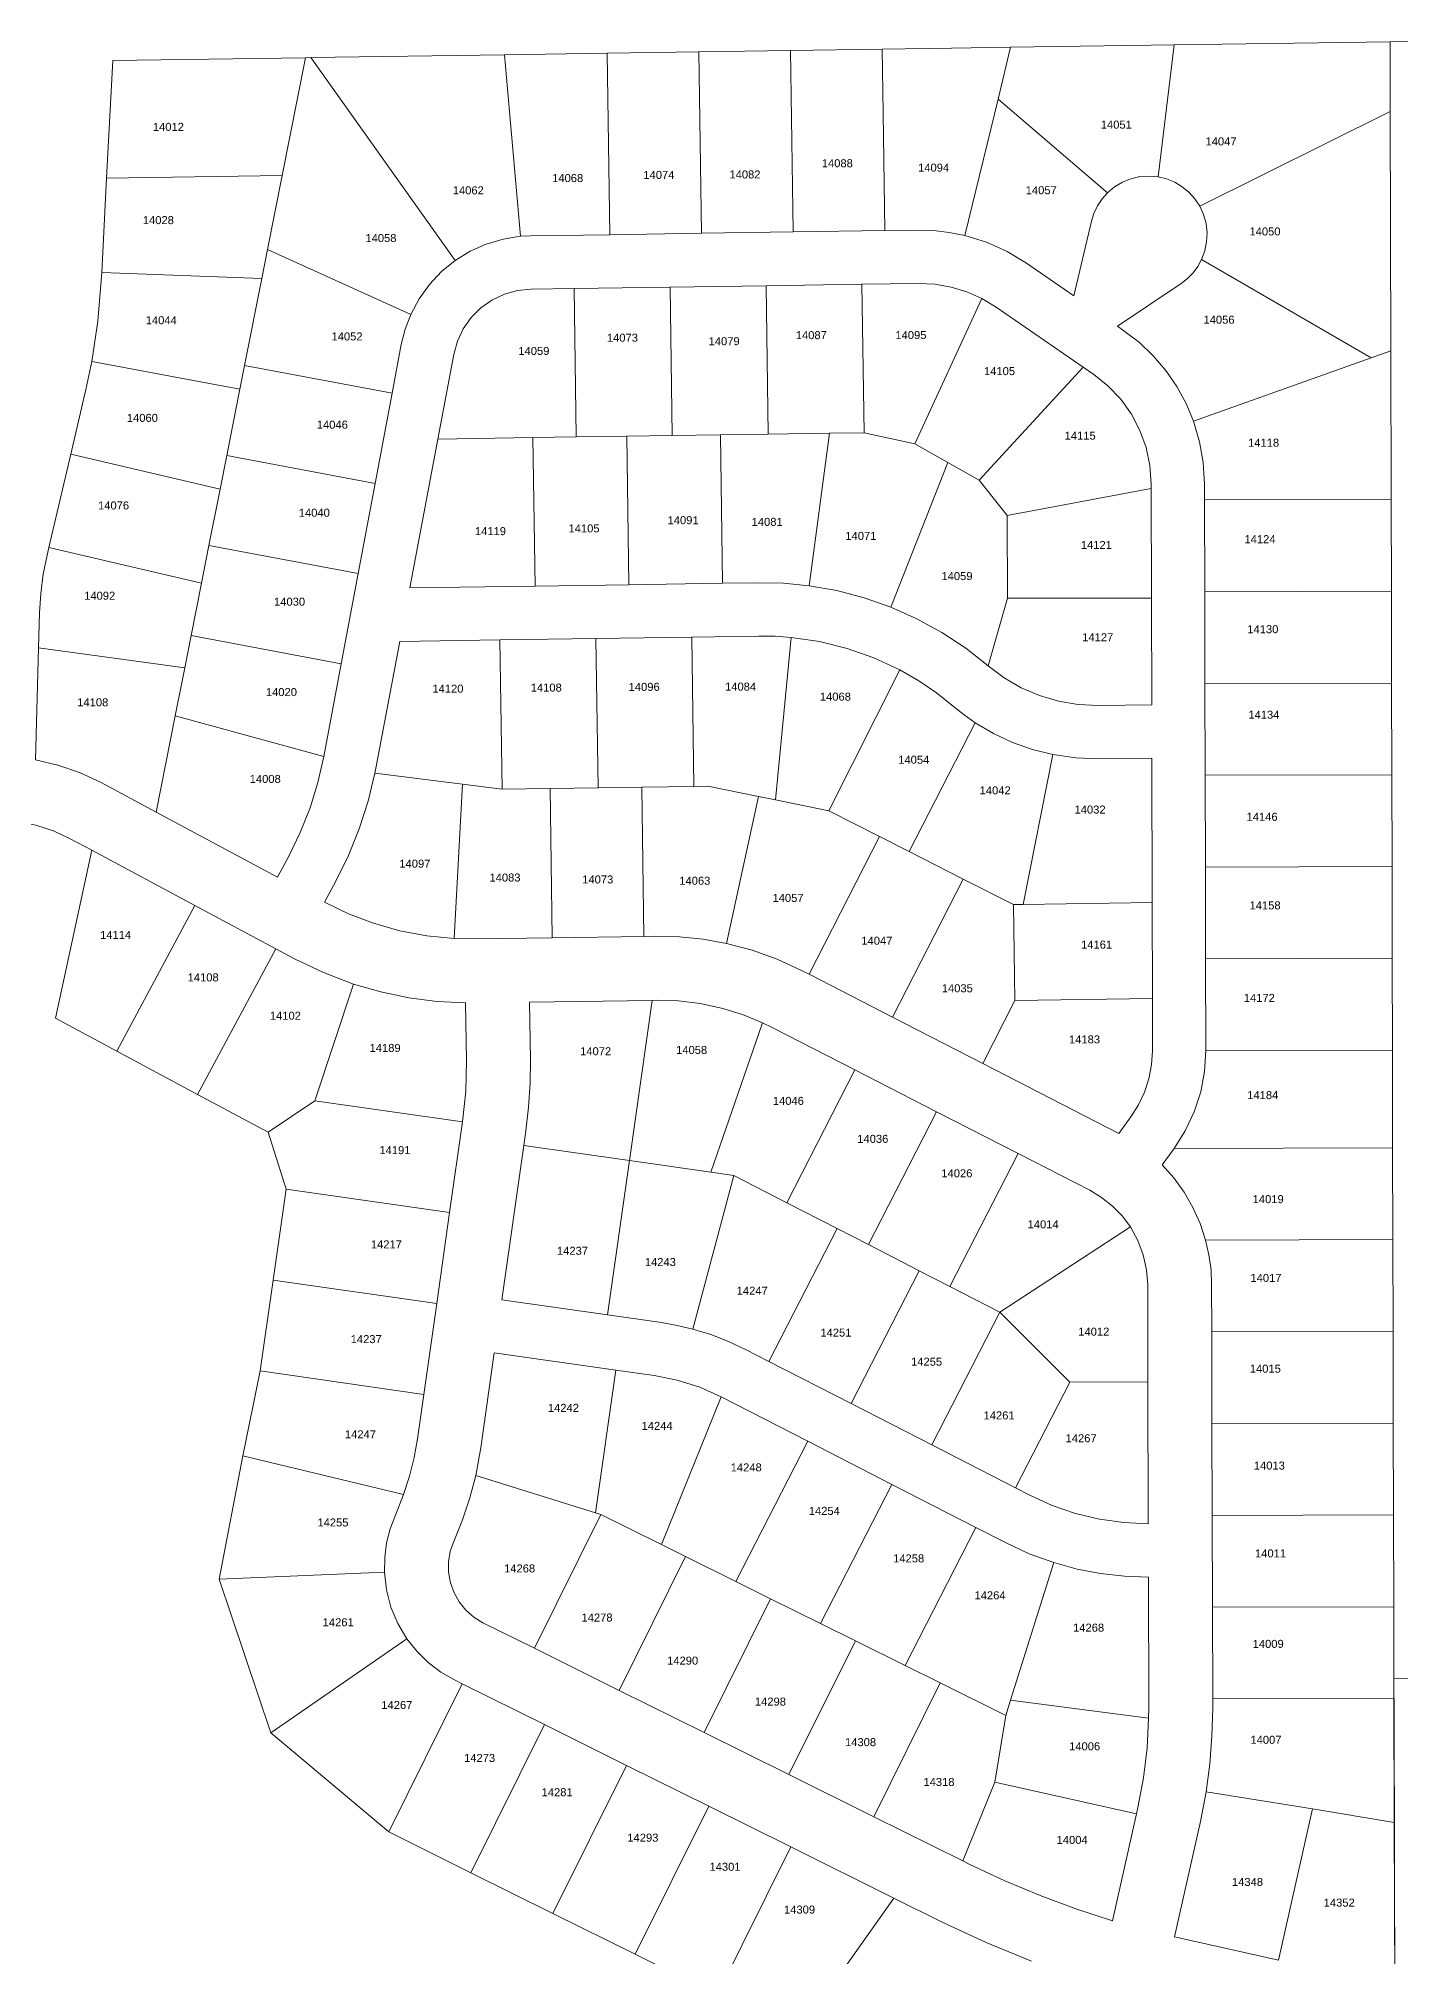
# Model space of a CAD drawing. Header units: feet. Extents: x 865220 to 2843432, y -2240498 to 970288.
# Drawn here: x 2831965 to 2833243, y 963934 to 965731 of the extents above; entities that cross this region are included whole.
import ezdxf
from ezdxf.enums import TextEntityAlignment as Align

# ---------------------------------------------------------------- set-up
doc = ezdxf.new("R2010")
doc.units = ezdxf.units.FT
doc.header["$LTSCALE"] = 0.015
doc.header["$MEASUREMENT"] = 0
doc.layers.add('Dakota County Addresses', color=7, linetype='Continuous')
doc.layers.add('Dakota County Parcels', color=7, linetype='Continuous')
doc.styles.add('Dimensions 100', font='arial.ttf')

# ---------------------------------------------------------------- blocks, each defined once
blk = doc.blocks.new('ACMAP_ANN_TEMPLATE_Dakota County Addresses')
at = {"layer": 'Dakota County Addresses', "style": 'Dimensions 100'}
blk.add_attdef('DakotaCountyAddress', text='', height=50, dxfattribs=at).set_placement((0, 0), align=Align.CENTER)

msp = doc.modelspace()

# ---------------------------------------------------------------- linework, layer by layer
at = {"layer": 'Dakota County Parcels', "lineweight": 5, "ltscale": 100}
for p, q in [((2832215.9, 965713.1), (2832035.2, 965710.5)), ((2832215.9, 965713.1), (2832194, 965602.8)), ((2832215.9, 965713.1), (2832221.1, 965713.2)), ((2832221.1, 965713.2), (2832402.5, 965715.9)), ((2832356.2, 965523.1), (2832221.1, 965713.2)), ((2832402.5, 965715.9), (2832498.8, 965717.3)), ((2832417.6, 965545.8), (2832402.5, 965715.9)), ((2832498.8, 965717.3), (2832584.8, 965718.6)), ((2832501.3, 965547.3), (2832498.8, 965717.3)), ((2832584.8, 965718.6), (2832670.8, 965719.8)), ((2832587.3, 965548.6), (2832584.8, 965718.6)), ((2832670.8, 965719.8), (2832756.8, 965721.1)), ((2832673.3, 965549.9), (2832670.8, 965719.8)), ((2832865.3, 965674.4), (2832877.1, 965722.9)), ((2832877.1, 965722.9), (2833030.6, 965725.1)), ((2833015.4, 965601.5), (2833030.6, 965725.1)), ((2833030.6, 965725.1), (2833232.9, 965728.1)), ((2833233, 965662.7), (2833232.9, 965728.1)), ((2832029.5, 965600.4), (2832035.2, 965710.5)), ((2832834.1, 965546.6), (2832865.3, 965674.4)), ((2832967.9, 965586.6), (2832865.3, 965674.4)), ((2833054.5, 965573.9), (2833233, 965662.7)), ((2833233.5, 965438.6), (2833233, 965662.7)), ((2832024.9, 965512), (2832029.5, 965600.4)), ((2832029.5, 965600.4), (2832194, 965602.8)), ((2832194, 965602.8), (2832180.3, 965533.3)), ((2832759.3, 965551.1), (2832673.3, 965549.9)), ((2832790, 965551.6), (2832759.3, 965551.1)), ((2832952.8, 965559.9), (2832936.3, 965489.9)), ((2832180.3, 965533.3), (2832174.9, 965506.2)), ((2832314.7, 965472.6), (2832180.3, 965533.3)), ((2832426.8, 965546.2), (2832417.6, 965545.8)), ((2832501.3, 965547.3), (2832426.8, 965546.2)), ((2832587.3, 965548.6), (2832501.3, 965547.3)), ((2832673.3, 965549.9), (2832587.3, 965548.6)), ((2832936.3, 965489.9), (2832892.1, 965520.5)), ((2833056.2, 965524.1), (2833215.3, 965432)), ((2832024.5, 965504.4), (2832024.9, 965512)), ((2832024.9, 965512), (2832174.9, 965506.2)), ((2832174.9, 965506.2), (2832158.8, 965424.8)), ((2832467.8, 965496.8), (2832427.6, 965496.2)), ((2832557.8, 965498.2), (2832467.8, 965496.8)), ((2832467.8, 965496.8), (2832469.8, 965357.7)), ((2832647.8, 965499.5), (2832557.8, 965498.2)), ((2832557.8, 965498.2), (2832559.8, 965359)), ((2832647.8, 965499.5), (2832737.7, 965500.8)), ((2832647.8, 965499.5), (2832649.8, 965360.4)), ((2832737.7, 965500.8), (2832790.7, 965501.6)), ((2832739.8, 965361.7), (2832737.7, 965500.8)), ((2832977.4, 965461.5), (2833037, 965501.6)), ((2832787.4, 965351.3), (2832850.2, 965487.5)), ((2832863.7, 965479.4), (2832850.2, 965487.5)), ((2832945.1, 965423), (2832863.7, 965479.4)), ((2832983.4, 965457.3), (2832977.4, 965461.5)), ((2832297.2, 965398.7), (2832305.8, 965444.4)), ((2832010, 965402.3), (2832015.5, 965428.3)), ((2832015.5, 965428.3), (2832154.4, 965402.4)), ((2832158.8, 965424.8), (2832154.4, 965402.4)), ((2832297.2, 965398.7), (2832158.8, 965424.8)), ((2832355, 965435.1), (2832340, 965355.8)), ((2833048.6, 965372.4), (2833215.3, 965432)), ((2833215.3, 965432), (2833233.5, 965438.6)), ((2833233.9, 965299.1), (2833233.5, 965438.6)), ((2832847.6, 965317.2), (2832945.1, 965423)), ((2832955, 965416.2), (2832945.1, 965423)), ((2831995.8, 965341.6), (2832010, 965402.3)), ((2832154.4, 965402.4), (2832142.1, 965340.4)), ((2832281.3, 965314.2), (2832297.2, 965398.7)), ((2832340, 965355.8), (2832313.8, 965216.3)), ((2832429.1, 965357.1), (2832340, 965355.8)), ((2832469.8, 965357.7), (2832429.1, 965357.1)), ((2832431.2, 965218), (2832429.1, 965357.1)), ((2832517.1, 965358.4), (2832469.8, 965357.7)), ((2832559.8, 965359), (2832517.1, 965358.4)), ((2832519.1, 965219.3), (2832517.1, 965358.4)), ((2832605.1, 965359.7), (2832559.8, 965359)), ((2832649.8, 965360.4), (2832605.1, 965359.7)), ((2832607.1, 965220.6), (2832605.1, 965359.7)), ((2832707.3, 965361.2), (2832649.8, 965360.4)), ((2832688.2, 965218.2), (2832707.3, 965361.2)), ((2832739.8, 965361.7), (2832707.3, 965361.2)), ((2832787.4, 965351.3), (2832739.8, 965361.7)), ((2831975.3, 965254), (2831995.8, 965341.6)), ((2831995.8, 965341.6), (2832135.9, 965308.9)), ((2832142.1, 965340.4), (2832135.9, 965308.9)), ((2832281.3, 965314.2), (2832142.1, 965340.4)), ((2832818.3, 965333.8), (2832787.4, 965351.3)), ((2832764.7, 965198.3), (2832818.3, 965333.8)), ((2832847.6, 965317.2), (2832818.3, 965333.8)), ((2832874, 965284), (2832847.6, 965317.2)), ((2832135.9, 965308.9), (2832125.4, 965256.1)), ((2832265.4, 965229.7), (2832281.3, 965314.2)), ((2832874, 965284), (2833008.9, 965309.3)), ((2833008.9, 965309.3), (2833008.9, 965313.7)), ((2833009.1, 965206.8), (2833008.9, 965309.3)), ((2833058.9, 965298.7), (2833058.9, 965313.8)), ((2833058.9, 965298.7), (2833233.9, 965299.1)), ((2833234.1, 965213.1), (2833233.9, 965299.1)), ((2832874.1, 965206.5), (2832874, 965284)), ((2833059.1, 965212.7), (2833058.9, 965298.7)), ((2831973.7, 965246.8), (2831975.3, 965254)), ((2831975.3, 965254), (2832118.4, 965220.6)), ((2832125.4, 965256.1), (2832118.4, 965220.6)), ((2832265.4, 965229.7), (2832125.4, 965256.1)), ((2832249.5, 965145.2), (2832265.4, 965229.7)), ((2832118.4, 965220.6), (2832108.7, 965171.7)), ((2832431.2, 965218), (2832313.8, 965216.3)), ((2832519.1, 965219.3), (2832431.2, 965218)), ((2832607.1, 965220.6), (2832519.1, 965219.3)), ((2832640.2, 965221.1), (2832607.1, 965220.6)), ((2833059.1, 965212.7), (2833234.1, 965213.1)), ((2833059.3, 965126.7), (2833059.1, 965212.7)), ((2833234.3, 965127.1), (2833234.1, 965213.1)), ((2831965.7, 965160.2), (2831966.7, 965193)), ((2832856.1, 965143.2), (2832874.1, 965206.5)), ((2832874.1, 965206.5), (2833009.1, 965206.8)), ((2833009.4, 965106.8), (2833009.1, 965206.8)), ((2831962.7, 965055.2), (2831965.7, 965160.2)), ((2831965.7, 965160.2), (2832102.7, 965141.3)), ((2832108.7, 965171.7), (2832102.7, 965141.3)), ((2832249.5, 965145.2), (2832108.7, 965171.7)), ((2832304.3, 965166.2), (2832282.3, 965048.9)), ((2832398.2, 965167.5), (2832304.3, 965166.2)), ((2832488.2, 965168.9), (2832398.2, 965167.5)), ((2832400.3, 965027.6), (2832398.2, 965167.5)), ((2832578.2, 965170.2), (2832488.2, 965168.9)), ((2832490.3, 965028.9), (2832488.2, 965168.9)), ((2832641, 965171.1), (2832578.2, 965170.2)), ((2832580.2, 965030.2), (2832578.2, 965170.2)), ((2832656.7, 965017.6), (2832671.3, 965169.9)), ((2832102.7, 965141.3), (2832093.8, 965096.4)), ((2832233.1, 965058.2), (2832249.5, 965145.2)), ((2832706.8, 965007.5), (2832773.3, 965139.4)), ((2833059.3, 965126.7), (2833234.3, 965127.1)), ((2833059.5, 965040.7), (2833059.3, 965126.7)), ((2833234.5, 965041.1), (2833234.3, 965127.1)), ((2833009.4, 965106.8), (2832959.1, 965106.1)), ((2832093.8, 965096.4), (2832076, 965006.1)), ((2832233.1, 965058.2), (2832093.8, 965096.4)), ((2832844, 965089.9), (2832782, 964969.2)), ((2832282.3, 965048.9), (2832281, 965042.6)), ((2832916.8, 965060), (2832888.9, 964919.6)), ((2833009.5, 965056.8), (2832959.8, 965056.1)), ((2833009.5, 965056.8), (2833009.8, 964921.4)), ((2832023.7, 965034.1), (2832076, 965006.1)), ((2832363.1, 965032.3), (2832281, 965042.6)), ((2832355.3, 964887.7), (2832363.1, 965032.3)), ((2832400.3, 965027.6), (2832363.1, 965032.3)), ((2832531.2, 965029.5), (2832490.3, 965028.9)), ((2832580.2, 965030.2), (2832531.2, 965029.5)), ((2832533.3, 964889.6), (2832531.2, 965029.5)), ((2832593.1, 965030.4), (2832580.2, 965030.2)), ((2832640.7, 965020.8), (2832593.1, 965030.4)), ((2833059.5, 965040.7), (2833234.5, 965041.1)), ((2833059.7, 964954.7), (2833059.5, 965040.7)), ((2833234.7, 964955.2), (2833234.5, 965041.1)), ((2832445.3, 965028.3), (2832400.3, 965027.6)), ((2832490.3, 965028.9), (2832445.3, 965028.3)), ((2832447.3, 964888.3), (2832445.3, 965028.3)), ((2832610.6, 964883.1), (2832640.7, 965020.8)), ((2832656.7, 965017.6), (2832640.7, 965020.8)), ((2832706.8, 965007.5), (2832656.7, 965017.6)), ((2832076, 965006.1), (2832189.8, 964945.2)), ((2832754.3, 964983.3), (2832706.8, 965007.5)), ((2831995.4, 964981.2), (2832015.5, 964970.4)), ((2832688.1, 964854.2), (2832754.3, 964983.3)), ((2832782, 964969.2), (2832754.3, 964983.3)), ((2831981.4, 964812.9), (2832015.5, 964970.4)), ((2832015.5, 964970.4), (2832112.2, 964918.7)), ((2832200.3, 964964.9), (2832189.8, 964945.2)), ((2832832.7, 964943.4), (2832782, 964969.2)), ((2832244.4, 964941.3), (2832233.8, 964921.6)), ((2832766.3, 964814), (2832832.7, 964943.4)), ((2832879.8, 964919.5), (2832832.7, 964943.4)), ((2833059.7, 964954.7), (2833234.7, 964955.2)), ((2833059.9, 964868.7), (2833059.7, 964954.7)), ((2833234.9, 964869.2), (2833234.7, 964955.2)), ((2833009.8, 964921.4), (2832888.9, 964919.6)), ((2833009.8, 964921.4), (2833010, 964831.4)), ((2832039, 964782.1), (2832112.2, 964918.7)), ((2832112.2, 964918.7), (2832188, 964878.1)), ((2832888.9, 964919.6), (2832879.8, 964919.5)), ((2832879.8, 964919.5), (2832881.1, 964829.5)), ((2832355.3, 964887.7), (2832375.3, 964887.3)), ((2832447.3, 964888.3), (2832375.3, 964887.3)), ((2832533.3, 964889.6), (2832447.3, 964888.3)), ((2832544.4, 964889.8), (2832533.3, 964889.6)), ((2832114.8, 964741.5), (2832188, 964878.1)), ((2832188, 964878.1), (2832205.5, 964868.7)), ((2833059.9, 964868.7), (2833234.9, 964869.2)), ((2833060.1, 964782.8), (2833059.9, 964868.7)), ((2833235.1, 964783.2), (2833234.9, 964869.2)), ((2832681, 964857.8), (2832688.1, 964854.2)), ((2832688.1, 964854.2), (2832766.3, 964814)), ((2832224.7, 964735.7), (2832260.9, 964845)), ((2833010, 964831.4), (2832881.1, 964829.5)), ((2833010, 964831.4), (2833010.1, 964782.6)), ((2832366.9, 964773.5), (2832366.1, 964827.3)), ((2832541.1, 964829.7), (2832426.1, 964828)), ((2832426.9, 964774.4), (2832426.1, 964828)), ((2832519.7, 964679.5), (2832541.1, 964829.7)), ((2832545.3, 964829.8), (2832541.1, 964829.7)), ((2832766.3, 964814), (2832850.9, 964770.6)), ((2832881.1, 964829.5), (2832850.9, 964770.6)), ((2831981.4, 964812.9), (2832039, 964782.1)), ((2832644.6, 964808.8), (2832595.9, 964668.7)), ((2832653.6, 964804.4), (2832644.6, 964808.8)), ((2832731.1, 964764.7), (2832653.6, 964804.4)), ((2832039, 964782.1), (2832114.8, 964741.5)), ((2833060.1, 964782.8), (2833235.1, 964783.2)), ((2833235.3, 964691.5), (2833235.1, 964783.2)), ((2832731.1, 964764.7), (2832667.2, 964640.1)), ((2832807.6, 964725.4), (2832731.1, 964764.7)), ((2832850.9, 964770.6), (2832978.7, 964705.1)), ((2832114.8, 964741.5), (2832181, 964706.1)), ((2832224.7, 964735.7), (2832181, 964706.1)), ((2832224.7, 964735.7), (2832363.3, 964715.9)), ((2832807.6, 964725.4), (2832743.7, 964600.9)), ((2832884.1, 964686.2), (2832807.6, 964725.4)), ((2832181, 964706.1), (2832197.7, 964652.7)), ((2832351.1, 964630.8), (2832363.3, 964715.9)), ((2832420.7, 964693.6), (2832422.7, 964707.4)), ((2832989.9, 964720.5), (2832978.7, 964705.1)), ((2832420.7, 964693.6), (2832400.1, 964549)), ((2832519.7, 964679.5), (2832420.7, 964693.6)), ((2833030.3, 964691), (2833019.1, 964675.6)), ((2833235.3, 964691.5), (2833030.3, 964691)), ((2833235.3, 964691.5), (2833235.5, 964605.5)), ((2832499.1, 964534.9), (2832519.7, 964679.5)), ((2832595.9, 964668.7), (2832519.7, 964679.5)), ((2832884.1, 964686.2), (2832820.2, 964561.6)), ((2832951.3, 964651.7), (2832884.1, 964686.2)), ((2832197.7, 964652.7), (2832185.5, 964567.5)), ((2832197.7, 964652.7), (2832351.1, 964630.8)), ((2832617.7, 964665.6), (2832579.1, 964521.7)), ((2832617.7, 964665.6), (2832595.9, 964668.7)), ((2832667.2, 964640.1), (2832617.7, 964665.6)), ((2832714.4, 964615.9), (2832667.2, 964640.1)), ((2832339, 964545.6), (2832351.1, 964630.8)), ((2832714.4, 964615.9), (2832650.5, 964491.4)), ((2832743.7, 964600.9), (2832714.4, 964615.9)), ((2832791.4, 964576.4), (2832743.7, 964600.9)), ((2833235.5, 964605.5), (2833059.9, 964605.1)), ((2833235.5, 964605.5), (2833235.7, 964519.5)), ((2832185.5, 964567.5), (2832173.4, 964482.4)), ((2832185.5, 964567.5), (2832339, 964545.6)), ((2832791.4, 964576.4), (2832727.6, 964451.8)), ((2832820.2, 964561.6), (2832791.4, 964576.4)), ((2833005.9, 964472.2), (2833005.6, 964563)), ((2833065.7, 964519.1), (2833065.6, 964563.1)), ((2832326.8, 964460.5), (2832339, 964545.6)), ((2832400.1, 964549), (2832499.1, 964534.9)), ((2832867.1, 964537.6), (2832820.2, 964561.6)), ((2832499.1, 964534.9), (2832549.8, 964527.7)), ((2832867.1, 964537.6), (2832803.2, 964413.1)), ((2832867.1, 964537.6), (2832932.6, 964472)), ((2833235.7, 964519.5), (2833065.7, 964519.1)), ((2833065.9, 964433.1), (2833065.7, 964519.1)), ((2833235.7, 964519.5), (2833235.9, 964433.5)), ((2832380.3, 964410.4), (2832393, 964499.5)), ((2832393, 964499.5), (2832506.8, 964483.3)), ((2832628.6, 964502.6), (2832650.5, 964491.4)), ((2832650.5, 964491.4), (2832727.6, 964451.8)), ((2832173.4, 964482.4), (2832157.3, 964402.8)), ((2832173.4, 964482.4), (2832326.8, 964460.5)), ((2832506.8, 964483.3), (2832487.9, 964349.5)), ((2832506.8, 964483.3), (2832542.8, 964478.2)), ((2832932.6, 964472), (2832881.7, 964372.8)), ((2832932.6, 964472), (2833005.9, 964472.2)), ((2833005.9, 964472.2), (2833006.2, 964339.2)), ((2832320.9, 964418.9), (2832326.8, 964460.5)), ((2832605.8, 964458.1), (2832549.6, 964319.8)), ((2832605.8, 964458.1), (2832686.9, 964416.5)), ((2832727.6, 964451.8), (2832803.2, 964413.1)), ((2833235.9, 964433.5), (2833065.9, 964433.1)), ((2833066.1, 964347.1), (2833065.9, 964433.1)), ((2833235.9, 964433.5), (2833236.1, 964347.5)), ((2832157.3, 964402.8), (2832135.1, 964287.4)), ((2832157.3, 964402.8), (2832308, 964366.6)), ((2832380.3, 964410.4), (2832375.6, 964384.6)), ((2832686.9, 964416.5), (2832619.5, 964285.1)), ((2832686.9, 964416.5), (2832765.7, 964376.1)), ((2832803.2, 964413.1), (2832881.7, 964372.8)), ((2832487.9, 964349.5), (2832375.6, 964384.6)), ((2832308, 964366.6), (2832300.2, 964347.3)), ((2832765.7, 964376.1), (2832698.8, 964245.7)), ((2832765.7, 964376.1), (2832844.5, 964335.7)), ((2832881.7, 964372.8), (2832895, 964365.9)), ((2832430.6, 964222.6), (2832492.8, 964348)), ((2832492.8, 964348), (2832487.9, 964349.5)), ((2832492.8, 964348), (2832549.6, 964319.8)), ((2833236.1, 964347.5), (2833066.1, 964347.1)), ((2833066.4, 964261.1), (2833066.1, 964347.1)), ((2833236.1, 964347.5), (2833236.3, 964261.5)), ((2832844.5, 964335.7), (2832778.1, 964206.4)), ((2832844.5, 964335.7), (2832872.2, 964321.5)), ((2832549.6, 964319.8), (2832572.4, 964308.5)), ((2832135.1, 964287.4), (2832290, 964293.9)), ((2832510.2, 964183.1), (2832572.4, 964308.5)), ((2832572.4, 964308.5), (2832619.5, 964285.1)), ((2832877.1, 964174), (2832917.7, 964302.8)), ((2832135.1, 964287.4), (2832183.5, 964143.2)), ((2832619.5, 964285.1), (2832651.9, 964269)), ((2833006.6, 964166.2), (2833006.3, 964289.2)), ((2832589.7, 964143.6), (2832651.9, 964269)), ((2832651.9, 964269), (2832698.8, 964245.7)), ((2833236.3, 964261.5), (2833066.4, 964261.1)), ((2833066.6, 964175.1), (2833066.4, 964261.1)), ((2833236.3, 964261.5), (2833236.5, 964175.5)), ((2832382.3, 964246.5), (2832430.6, 964222.6)), ((2832698.8, 964245.7), (2832731.5, 964229.5)), ((2832183.5, 964143.2), (2832311, 964231.4)), ((2832430.6, 964222.6), (2832510.2, 964183.1)), ((2832669.2, 964104.1), (2832731.5, 964229.5)), ((2832731.5, 964229.5), (2832778.1, 964206.4)), ((2832778.1, 964206.4), (2832811, 964190)), ((2832294, 964050.4), (2832362.9, 964189.2)), ((2832355.7, 964192.8), (2832362.9, 964189.2)), ((2832362.9, 964189.2), (2832439.9, 964151)), ((2832748.8, 964064.7), (2832811, 964190)), ((2832811, 964190), (2832872.5, 964159.5)), ((2833236.6, 964159.3), (2833236.5, 964192.3)), ((2832510.2, 964183.1), (2832589.7, 964143.6)), ((2832872.5, 964159.5), (2832877.1, 964174)), ((2832877.1, 964174), (2833006.5, 964157)), ((2833006.6, 964166.2), (2833006.5, 964157)), ((2833236.5, 964175.5), (2833066.6, 964175.1)), ((2833066.6, 964166.3), (2833066.6, 964175.1)), ((2833236.5, 964175.5), (2833236.8, 964059.4)), ((2832371, 964012.1), (2832439.9, 964151)), ((2832439.9, 964151), (2832516.9, 964112.7)), ((2832862.4, 964097), (2832872.5, 964159.5)), ((2833237.5, 963771.3), (2833236.6, 964159.3)), ((2832183.5, 964143.2), (2832294, 964050.4)), ((2832589.7, 964143.6), (2832669.2, 964104.1)), ((2832448, 963973.9), (2832516.9, 964112.7)), ((2832516.9, 964112.7), (2832594, 964074.5)), ((2832669.2, 964104.1), (2832748.8, 964064.7)), ((2832832.3, 964023.2), (2832862.4, 964097)), ((2832862.4, 964097), (2832995.1, 964067.3)), ((2833060.4, 964088.1), (2833055, 964060.3)), ((2833160, 964071.9), (2833060.4, 964088.1)), ((2832525.1, 963935.7), (2832594, 964074.5)), ((2832594, 964074.5), (2832671, 964036.3)), ((2832748.8, 964064.7), (2832832.3, 964023.2)), ((2832972.7, 963967.1), (2832995.1, 964067.3)), ((2832995.1, 964067.3), (2832996.4, 964073.4)), ((2833030.7, 963952), (2833055, 964060.3)), ((2833128.3, 963930.1), (2833160, 964071.9)), ((2833236.8, 964059.4), (2833160, 964071.9)), ((2833236.8, 964059.4), (2833237.2, 963905.8)), ((2832294, 964050.4), (2832371, 964012.1)), ((2832602.1, 963897.5), (2832671, 964036.3)), ((2832671, 964036.3), (2832767.7, 963988.3)), ((2832832.3, 964023.2), (2832839, 964019.9)), ((2832371, 964012.1), (2832448, 963973.9)), ((2832677, 963860.3), (2832767.7, 963988.3)), ((2832767.7, 963988.3), (2832812.3, 963966.1)), ((2832448, 963973.9), (2832525.1, 963935.7)), ((2833030.7, 963952), (2833128.3, 963930.1)), ((2832525.1, 963935.7), (2832602.1, 963897.5))]:
    msp.add_line(p, q, dxfattribs=at)
for points in [[(2833232.9, 965728.1), (2833550, 965729.9), (2833597.9, 965730.2), (2833625.3, 965730.4), (2833695, 965730.8), (2833782.8, 965731.3)], [(2832756.8, 965721.1), (2832821.8, 965722), (2832877.1, 965722.9)], [(2832756.8, 965721.1), (2832757.7, 965661.1), (2832759.3, 965551.1)], [(2832967.9, 965586.6), (2832962.8, 965580.8), (2832958.5, 965574.3), (2832955.1, 965567.3), (2832952.8, 965559.9)], [(2833015.4, 965601.5), (2833006.8, 965602.2), (2832998.2, 965601.7), (2832989.9, 965599.7), (2832981.9, 965596.5), (2832974.5, 965592.1), (2832967.9, 965586.6)], [(2833054.5, 965573.9), (2833049.9, 965580.8), (2833044.4, 965586.9), (2833038.1, 965592.2), (2833031, 965596.4), (2833023.4, 965599.5), (2833015.4, 965601.5)], [(2833056.2, 965524.1), (2833059.2, 965532.2), (2833060.9, 965540.6), (2833061.3, 965549.2), (2833060.3, 965557.8), (2833058, 965566.1), (2833054.5, 965573.9)], [(2832834.1, 965546.6), (2832819.5, 965549.5), (2832804.8, 965551.2), (2832790, 965551.6)], [(2832417.6, 965545.8), (2832401.3, 965543.2), (2832385.4, 965538.5), (2832370.3, 965531.8), (2832356.2, 965523.1)], [(2832892.1, 965520.5), (2832873.9, 965531.5), (2832854.4, 965540.3), (2832834.1, 965546.6)], [(2832356.2, 965523.1), (2832343.4, 965512.7), (2832332.1, 965500.6), (2832322.5, 965487.2), (2832314.7, 965472.6)], [(2833037, 965501.6), (2833042.9, 965506.2), (2833048.2, 965511.6), (2833052.6, 965517.6), (2833056.2, 965524.1)], [(2832015.5, 965428.3), (2832021.2, 965466.2), (2832024.5, 965504.4)], [(2832850.2, 965487.5), (2832836.1, 965493.8), (2832821.3, 965498.2), (2832806.1, 965500.9), (2832790.7, 965501.6)], [(2832427.6, 965496.2), (2832414.8, 965495), (2832402.4, 965491.5), (2832390.8, 965486), (2832380.4, 965478.6), (2832371.3, 965469.6), (2832363.9, 965459.1), (2832358.4, 965447.5), (2832355, 965435.1)], [(2832314.7, 965472.6), (2832309.4, 965458.8), (2832305.8, 965444.4)], [(2833048.6, 965372.4), (2833041.6, 965389.1), (2833033, 965405), (2833022.7, 965420), (2833010.9, 965433.7), (2832997.8, 965446.2), (2832983.4, 965457.3)], [(2833008.9, 965313.7), (2833007.6, 965330.9), (2833004.1, 965347.7), (2832998.3, 965363.8), (2832990.3, 965379), (2832980.3, 965393), (2832968.4, 965405.5), (2832955, 965416.2)], [(2833058.9, 965313.8), (2833057.7, 965333.7), (2833054.3, 965353.3), (2833048.6, 965372.4)], [(2831966.7, 965193), (2831967.8, 965211.1), (2831970.1, 965229), (2831973.7, 965246.8)], [(2832688.2, 965218.2), (2832664.3, 965220.6), (2832640.2, 965221.1)], [(2832764.7, 965198.3), (2832739.7, 965207), (2832714.2, 965213.7), (2832688.2, 965218.2)], [(2832856.1, 965143.2), (2832835, 965159.8), (2832812.7, 965174.5), (2832789.1, 965187.4), (2832764.7, 965198.3)], [(2832671.3, 965169.9), (2832656.2, 965170.9), (2832641, 965171.1)], [(2832773.3, 965139.4), (2832749, 965150.7), (2832723.8, 965159.6), (2832697.8, 965166), (2832671.3, 965169.9)], [(2832823.6, 965105.2), (2832807.7, 965117.8), (2832790.9, 965129.2), (2832773.3, 965139.4)], [(2832959.1, 965106.1), (2832940.4, 965106.9), (2832922.1, 965110), (2832904.2, 965115.3), (2832887.1, 965122.6), (2832871, 965132), (2832856.1, 965143.2)], [(2832844, 965089.9), (2832833.6, 965097.2), (2832823.6, 965105.2)], [(2832916.8, 965060), (2832897.6, 965064.8), (2832879, 965071.4), (2832861, 965079.8), (2832844, 965089.9)], [(2831962.7, 965055.2), (2831983.8, 965050.3), (2832004.2, 965043.3), (2832023.7, 965034.1)], [(2832233.1, 965058.2), (2832227.6, 965034), (2832220.3, 965010.3), (2832211.1, 964987.2), (2832200.3, 964964.9)], [(2832959.8, 965056.1), (2832938.2, 965056.9), (2832916.8, 965060)], [(2832281, 965042.6), (2832274.6, 965016.4), (2832266.4, 964990.6), (2832256.2, 964965.6), (2832244.4, 964941.3)], [(2831846.6, 964974), (2831861.6, 964982.8), (2831877.5, 964989.7), (2831894.2, 964994.6), (2831911.3, 964997.5), (2831928.7, 964998.4), (2831946, 964997.1), (2831963.1, 964993.8), (2831979.6, 964988.5), (2831995.4, 964981.2)], [(2832233.8, 964921.6), (2832256.3, 964910.8), (2832279.7, 964902)], [(2832279.7, 964902), (2832304.4, 964895), (2832329.7, 964890.2), (2832355.3, 964887.7)], [(2832544.4, 964889.8), (2832566.6, 964889.2), (2832588.7, 964887), (2832610.6, 964883.1)], [(2832205.5, 964868.7), (2832232.7, 964855.7), (2832260.9, 964845)], [(2832610.6, 964883.1), (2832634.7, 964876.7), (2832658.3, 964868.3), (2832681, 964857.8)], [(2832366.1, 964827.3), (2832339.4, 964828.7), (2832312.8, 964832.1), (2832286.6, 964837.6), (2832260.9, 964845)], [(2832644.6, 964808.8), (2832625.6, 964816.5), (2832606, 964822.5), (2832586, 964826.7), (2832565.7, 964829.2), (2832545.3, 964829.8)], [(2832989.9, 964720.5), (2832997.1, 964731.7), (2833002.7, 964743.7), (2833006.8, 964756.3), (2833009.3, 964769.4), (2833010.1, 964782.6)], [(2833030.3, 964691), (2833040.8, 964707.5), (2833049.2, 964725.3), (2833055.3, 964743.9), (2833058.9, 964763.2), (2833060.1, 964782.8)], [(2832363.3, 964715.9), (2832366.2, 964744.7), (2832366.9, 964773.5)], [(2832422.7, 964707.4), (2832425.2, 964729.7), (2832426.7, 964752), (2832426.9, 964774.4)], [(2833059.9, 964605.1), (2833054.8, 964620.7), (2833048, 964635.7), (2833039.8, 964650), (2833030.1, 964663.3), (2833019.1, 964675.6)], [(2832951.3, 964651.7), (2832962.4, 964645.1), (2832972.6, 964637), (2832981.6, 964627.7), (2832989.4, 964617.4), (2832989.4, 964617.3)], [(2832867.1, 964537.6), (2832989.4, 964617.4), (2832989.4, 964617.4)], [(2833005.6, 964563), (2833004.6, 964577.3), (2833001.5, 964591.3), (2832996.4, 964604.8), (2832989.4, 964617.4)], [(2833065.6, 964563.1), (2833065, 964577.3), (2833063.1, 964591.3), (2833059.9, 964605.1)], [(2832549.8, 964527.7), (2832564.6, 964525.1), (2832579.1, 964521.7)], [(2832579.1, 964521.7), (2832596.1, 964516.5), (2832612.6, 964510.1), (2832628.6, 964502.6)], [(2832542.8, 964478.2), (2832564.5, 964473.8), (2832585.6, 964467.1), (2832605.8, 964458.1)], [(2832320.9, 964418.9), (2832317.8, 964401.2), (2832313.5, 964383.7), (2832308, 964366.6)], [(2832375.6, 964384.6), (2832370.1, 964363.6), (2832363.2, 964342.9), (2832355, 964322.7)], [(2832895, 964365.9), (2832916, 964356.4), (2832937.8, 964348.9), (2832960.3, 964343.5), (2832983.1, 964340.3), (2833006.2, 964339.2)], [(2832300.2, 964347.3), (2832295.4, 964334.5), (2832292, 964321.2), (2832290.2, 964307.6), (2832290, 964293.9)], [(2832355, 964322.7), (2832351.7, 964313.4), (2832350.1, 964303.6), (2832350.1, 964293.7), (2832351.8, 964283.9), (2832355.2, 964274.5), (2832360.1, 964265.9), (2832366.4, 964258.2), (2832373.9, 964251.7), (2832382.3, 964246.5)], [(2832872.2, 964321.5), (2832894.6, 964311.1), (2832917.7, 964302.8)], [(2832290, 964293.9), (2832291.9, 964277.3), (2832296, 964261.2), (2832302.5, 964245.8), (2832311, 964231.4)], [(2832917.7, 964302.8), (2832939.4, 964296.8), (2832961.5, 964292.6), (2832983.8, 964290), (2833006.3, 964289.2)], [(2832311, 964231.4), (2832320.2, 964219.7), (2832330.9, 964209.3), (2832342.7, 964200.2), (2832355.7, 964192.8)], [(2833236.5, 964194.2), (2833420, 964195.3), (2833495.2, 964195.7), (2833786.4, 964197.4)], [(2833066.6, 964166.3), (2833065.9, 964140.1), (2833063.8, 964114.1), (2833060.4, 964088.1)], [(2833006.5, 964157), (2833005, 964128.9), (2833001.7, 964101), (2832996.4, 964073.4)], [(2832839, 964019.9), (2832871.6, 964004.6), (2832904.7, 963990.7), (2832938.4, 963978.2), (2832972.7, 963967.1)], [(2832812.3, 963966.1), (2832854.1, 963946.7), (2832896.8, 963929.4)]]:
    msp.add_lwpolyline(points, dxfattribs=at)

# ---------------------------------------------------------------- block references
at = {"layer": 'Dakota County Addresses', "lineweight": 5, "ltscale": 100, "xscale": 0.15, "yscale": 0.15, "zscale": 0.15}
for p, values in [((2832087.4, 965644.6), {'DakotaCountyAddress': '14012'}), ((2832976.2, 965646.7), {'DakotaCountyAddress': '14051'}), ((2833074.4, 965631), {'DakotaCountyAddress': '14047'}), ((2832547.3, 965599.6), {'DakotaCountyAddress': '14074'}), ((2832628, 965600), {'DakotaCountyAddress': '14082'}), ((2832714.6, 965610.5), {'DakotaCountyAddress': '14088'}), ((2832804.9, 965606.4), {'DakotaCountyAddress': '14094'}), ((2832368.6, 965585.1), {'DakotaCountyAddress': '14062'}), ((2832461.8, 965596.6), {'DakotaCountyAddress': '14068'}), ((2832905.8, 965585.2), {'DakotaCountyAddress': '14057'}), ((2832078, 965557.2), {'DakotaCountyAddress': '14028'}), ((2833115.6, 965546.6), {'DakotaCountyAddress': '14050'}), ((2832286.7, 965540.4), {'DakotaCountyAddress': '14058'}), ((2832080.7, 965463.4), {'DakotaCountyAddress': '14044'}), ((2833072.5, 965463.9), {'DakotaCountyAddress': '14056'}), ((2832254.9, 965448.2), {'DakotaCountyAddress': '14052'}), ((2832513.1, 965447), {'DakotaCountyAddress': '14073'}), ((2832608.5, 965443.7), {'DakotaCountyAddress': '14079'}), ((2832690.2, 965449.4), {'DakotaCountyAddress': '14087'}), ((2832783.6, 965449.5), {'DakotaCountyAddress': '14095'}), ((2832430.1, 965434.6), {'DakotaCountyAddress': '14059'}), ((2832866.7, 965415.7), {'DakotaCountyAddress': '14105'}), ((2832063, 965371.9), {'DakotaCountyAddress': '14060'}), ((2832241.1, 965365.5), {'DakotaCountyAddress': '14046'}), ((2832942.3, 965355.2), {'DakotaCountyAddress': '14115'}), ((2833114.3, 965348.6), {'DakotaCountyAddress': '14118'}), ((2832036, 965289.8), {'DakotaCountyAddress': '14076'}), ((2832224.2, 965283), {'DakotaCountyAddress': '14040'}), ((2832570, 965276), {'DakotaCountyAddress': '14091'}), ((2832648.8, 965274.4), {'DakotaCountyAddress': '14081'}), ((2832389.4, 965265.7), {'DakotaCountyAddress': '14119'}), ((2832477.1, 965268.3), {'DakotaCountyAddress': '14105'}), ((2832736.7, 965261.3), {'DakotaCountyAddress': '14071'}), ((2833110.9, 965258.2), {'DakotaCountyAddress': '14124'}), ((2832957.5, 965252.8), {'DakotaCountyAddress': '14121'}), ((2832826.8, 965223.6), {'DakotaCountyAddress': '14059'}), ((2832023, 965205.2), {'DakotaCountyAddress': '14092'}), ((2832201, 965199.6), {'DakotaCountyAddress': '14030'}), ((2832958.8, 965166.3), {'DakotaCountyAddress': '14127'}), ((2833113.6, 965173.8), {'DakotaCountyAddress': '14130'}), ((2832193.4, 965114.9), {'DakotaCountyAddress': '14020'}), ((2832349.5, 965118.1), {'DakotaCountyAddress': '14120'}), ((2832441.7, 965119.1), {'DakotaCountyAddress': '14108'}), ((2832533.5, 965119.8), {'DakotaCountyAddress': '14096'}), ((2832623.9, 965120), {'DakotaCountyAddress': '14084'}), ((2832016.5, 965105.3), {'DakotaCountyAddress': '14108'}), ((2832712.8, 965110.6), {'DakotaCountyAddress': '14068'}), ((2833114.6, 965093.7), {'DakotaCountyAddress': '14134'}), ((2832786.3, 965051.5), {'DakotaCountyAddress': '14054'}), ((2832178.2, 965033.5), {'DakotaCountyAddress': '14008'}), ((2832862.6, 965022.8), {'DakotaCountyAddress': '14042'}), ((2832951.6, 965004.8), {'DakotaCountyAddress': '14032'}), ((2833112.9, 964998), {'DakotaCountyAddress': '14146'}), ((2832318.5, 964954.1), {'DakotaCountyAddress': '14097'}), ((2832403, 964941.1), {'DakotaCountyAddress': '14083'}), ((2832490, 964939.3), {'DakotaCountyAddress': '14073'}), ((2832581, 964938.1), {'DakotaCountyAddress': '14063'}), ((2832668.4, 964922), {'DakotaCountyAddress': '14057'}), ((2833115.7, 964915), {'DakotaCountyAddress': '14158'}), ((2832037.9, 964887.3), {'DakotaCountyAddress': '14114'}), ((2832751.7, 964881.9), {'DakotaCountyAddress': '14047'}), ((2832957.7, 964878.2), {'DakotaCountyAddress': '14161'}), ((2832120, 964847.5), {'DakotaCountyAddress': '14108'}), ((2832827.1, 964837.3), {'DakotaCountyAddress': '14035'}), ((2833110.3, 964828.3), {'DakotaCountyAddress': '14172'}), ((2832197.1, 964811.6), {'DakotaCountyAddress': '14102'}), ((2832946.4, 964789.4), {'DakotaCountyAddress': '14183'}), ((2832290.6, 964781.4), {'DakotaCountyAddress': '14189'}), ((2832488, 964778.3), {'DakotaCountyAddress': '14072'}), ((2832578, 964779.5), {'DakotaCountyAddress': '14058'}), ((2833113.5, 964737.2), {'DakotaCountyAddress': '14184'}), ((2832668.7, 964731.8), {'DakotaCountyAddress': '14046'}), ((2832299.8, 964685.6), {'DakotaCountyAddress': '14191'}), ((2832747.9, 964696.2), {'DakotaCountyAddress': '14036'}), ((2832826.7, 964663.9), {'DakotaCountyAddress': '14026'}), ((2833118.6, 964639.7), {'DakotaCountyAddress': '14019'}), ((2832907.6, 964616.1), {'DakotaCountyAddress': '14014'}), ((2832291.8, 964597.3), {'DakotaCountyAddress': '14217'}), ((2832466.3, 964591.3), {'DakotaCountyAddress': '14237'}), ((2832548.7, 964580.7), {'DakotaCountyAddress': '14243'}), ((2833116.5, 964565.9), {'DakotaCountyAddress': '14017'}), ((2832634.8, 964553.9), {'DakotaCountyAddress': '14247'}), ((2832272.9, 964508.5), {'DakotaCountyAddress': '14237'}), ((2832713.3, 964514.6), {'DakotaCountyAddress': '14251'}), ((2832955.1, 964515.5), {'DakotaCountyAddress': '14012'}), ((2832798.3, 964487.4), {'DakotaCountyAddress': '14255'}), ((2833115.9, 964480.8), {'DakotaCountyAddress': '14015'}), ((2832457.8, 964444.1), {'DakotaCountyAddress': '14242'}), ((2832866.3, 964437), {'DakotaCountyAddress': '14261'}), ((2832267.5, 964419.3), {'DakotaCountyAddress': '14247'}), ((2832545.6, 964427.2), {'DakotaCountyAddress': '14244'}), ((2832943.2, 964415.6), {'DakotaCountyAddress': '14267'}), ((2832629.2, 964388.3), {'DakotaCountyAddress': '14248'}), ((2833119.7, 964390), {'DakotaCountyAddress': '14013'}), ((2832702.4, 964347.5), {'DakotaCountyAddress': '14254'}), ((2832241.7, 964336.7), {'DakotaCountyAddress': '14255'}), ((2832781.5, 964303), {'DakotaCountyAddress': '14258'}), ((2833120.8, 964307.7), {'DakotaCountyAddress': '14011'}), ((2832416.7, 964293.6), {'DakotaCountyAddress': '14268'}), ((2832857.8, 964268.4), {'DakotaCountyAddress': '14264'}), ((2832246.6, 964243.1), {'DakotaCountyAddress': '14261'}), ((2832489.3, 964247.6), {'DakotaCountyAddress': '14278'}), ((2832950.2, 964238.1), {'DakotaCountyAddress': '14268'}), ((2833118.6, 964222.9), {'DakotaCountyAddress': '14009'}), ((2832569.6, 964207.2), {'DakotaCountyAddress': '14290'}), ((2832301.6, 964165.6), {'DakotaCountyAddress': '14267'}), ((2832651.9, 964168.8), {'DakotaCountyAddress': '14298'}), ((2832736.4, 964130.8), {'DakotaCountyAddress': '14308'}), ((2832946.5, 964126.9), {'DakotaCountyAddress': '14006'}), ((2833116.5, 964133), {'DakotaCountyAddress': '14007'}), ((2832379.2, 964116), {'DakotaCountyAddress': '14273'}), ((2832809.9, 964093.5), {'DakotaCountyAddress': '14318'}), ((2832451.9, 964083.9), {'DakotaCountyAddress': '14281'}), ((2832532.3, 964041.3), {'DakotaCountyAddress': '14293'}), ((2832934.8, 964039.2), {'DakotaCountyAddress': '14004'}), ((2832609.3, 964014), {'DakotaCountyAddress': '14301'}), ((2833099.2, 963999.8), {'DakotaCountyAddress': '14348'}), ((2833185.2, 963980.4), {'DakotaCountyAddress': '14352'}), ((2832679.2, 963973.9), {'DakotaCountyAddress': '14309'})]:
    msp.add_blockref('ACMAP_ANN_TEMPLATE_Dakota County Addresses', p, dxfattribs=at).add_auto_attribs(values)

doc.saveas('drawing.dxf')
